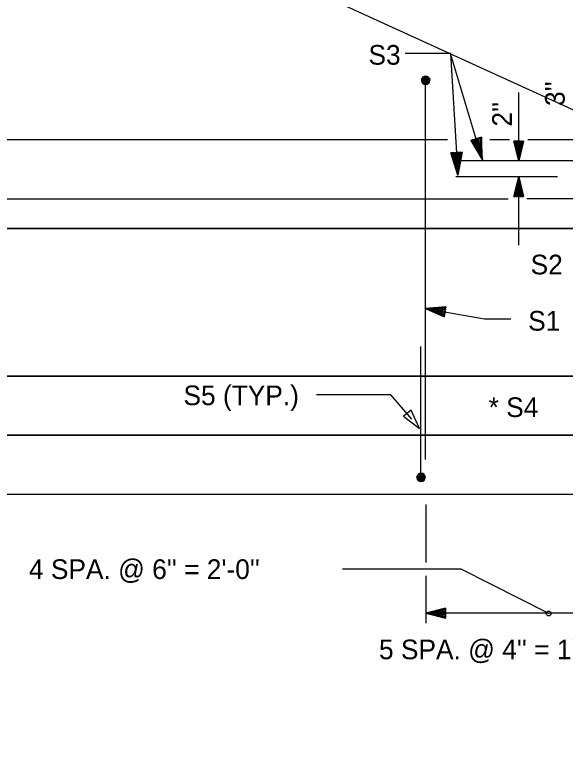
# Model space of a CAD drawing. Extents: x -25.6 to 34.8, y -0.7 to 26.3.
# Drawn here: x 15.08 to 18.579, y 3.017 to 7.685 of the extents above; entities that cross this region are included whole.
import ezdxf

# ---------------------------------------------------------------- set-up
doc = ezdxf.new("R2010")
doc.units = 0
for name, color, linetype in [('Dimension Lines', 7, 'Continuous'), ('Rebar Lines', 7, 'Continuous'), ('Sup Concrete Girder Lines', 7, 'Continuous'), ('Text', 7, 'Continuous')]:
    doc.layers.add(name, color=color, linetype=linetype)

msp = doc.modelspace()

# ---------------------------------------------------------------- linework, layer by layer
at = {"layer": 'Dimension Lines'}
for p, q in [((-21.0838, 25.2416), (34.8391, -0.3329)), ((17.85, 7.4391), (17.8958, 6.6664)), ((18.2825, 6.7575), (18.2825, 7.19)), ((18.2825, 6.22), (18.2825, 6.6547)), ((17.6915, 4.573), (17.6915, 4.2051)), ((17.6915, 4.1194), (17.6915, 3.8198)), ((20.8139, 3.8829), (17.6915, 3.8829))]:
    msp.add_line(p, q, dxfattribs=at)
for points in [[(18.053, 6.7602), (17.85, 7.4391), (17.5619, 7.4391)], [(17.978, 6.8865), (17.9848, 6.8886), (18.053, 6.7602), (17.9917, 6.8906), (17.9985, 6.8926), (18.053, 6.7602), (18.0053, 6.8947), (18.0463, 6.9069), (17.978, 6.8865), (18.053, 6.7602), (18.0463, 6.9069)], [(18.0121, 6.8967), (18.019, 6.8988), (18.053, 6.7602), (18.0258, 6.9008), (18.0326, 6.9029), (18.053, 6.7602), (18.0395, 6.9049), (18.0463, 6.9069), (18.0472, 6.886)], [(18.2825, 6.8825), (18.2763, 6.8825), (18.2825, 6.7575), (18.27, 6.8825), (18.2638, 6.8825), (18.2825, 6.7575), (18.2575, 6.8825), (18.2513, 6.8825), (18.2825, 6.7575), (18.3138, 6.8825), (18.3075, 6.8825), (18.2825, 6.7575), (18.3013, 6.8825), (18.295, 6.8825), (18.2825, 6.7575), (18.2888, 6.8825), (18.2513, 6.8825), (18.3138, 6.8825), (18.2825, 6.7575), (18.2513, 6.8825)], [(17.8874, 6.8087), (17.8945, 6.8091), (17.8958, 6.6664), (17.9016, 6.8095), (17.9087, 6.81), (17.8958, 6.6664), (17.9158, 6.8104), (17.923, 6.8108), (17.8958, 6.6664), (17.8518, 6.8066), (17.859, 6.807), (17.8958, 6.6664), (17.866, 6.8074), (17.8732, 6.8079), (17.8958, 6.6664), (17.8803, 6.8083), (17.923, 6.8108), (17.8518, 6.8066), (17.8958, 6.6664), (17.923, 6.8108)], [(18.2825, 6.5297), (18.2888, 6.5297), (18.2825, 6.6547), (18.295, 6.5297), (18.3013, 6.5297), (18.2825, 6.6547), (18.3075, 6.5297), (18.3138, 6.5297), (18.2825, 6.6547), (18.2513, 6.5297), (18.2575, 6.5297), (18.2825, 6.6547), (18.2638, 6.5297), (18.27, 6.5297), (18.2825, 6.6547), (18.2763, 6.5297), (18.3138, 6.5297), (18.2513, 6.5297), (18.2825, 6.6547), (18.3138, 6.5297)], [(17.8143, 5.797), (17.8132, 5.7909), (17.6912, 5.8189), (17.8121, 5.7847), (17.811, 5.7786), (17.6912, 5.8189), (17.8099, 5.7724), (17.8088, 5.7662), (17.6912, 5.8189), (17.8197, 5.8278), (17.8186, 5.8217), (17.6912, 5.8189), (17.8175, 5.8155), (17.8165, 5.8093), (17.6912, 5.8189), (17.8154, 5.8032), (17.8088, 5.7662), (17.8197, 5.8278), (17.6912, 5.8189), (17.8088, 5.7662)], [(17.6912, 5.8189), (18.0658, 5.7523), (18.2321, 5.7523)], [(17.6044, 5.116), (17.4697, 5.2689), (16.9986, 5.2689)], [(18.4733, 3.8805), (17.9162, 4.1622), (17.1633, 4.1622)], [(17.8165, 3.8829), (17.8165, 3.8891), (17.6915, 3.8829), (17.8165, 3.8954), (17.8165, 3.9016), (17.6915, 3.8829), (17.8165, 3.9079), (17.8165, 3.9141), (17.6915, 3.8829), (17.8165, 3.8516), (17.8165, 3.8579), (17.6915, 3.8829), (17.8165, 3.8641), (17.8165, 3.8704), (17.6915, 3.8829), (17.8165, 3.8766), (17.8165, 3.9141), (17.8165, 3.8516), (17.6915, 3.8829), (17.8165, 3.9141)]]:
    msp.add_lwpolyline(points, dxfattribs=at)
msp.add_lwpolyline([(17.6513, 5.0549), (17.5996, 5.1729), (17.5501, 5.1347)], close=True, dxfattribs=at)
msp.add_circle((18.4733, 3.8805), 0.0154, dxfattribs=at)
at = {"layer": 'Rebar Lines'}
for p, q in [((17.6911, 4.8579), (17.6911, 7.2954)), ((20.7648, 6.7575), (17.8823, 6.7575)), ((18.5285, 6.6547), (17.8823, 6.6547)), ((17.6605, 4.7718), (17.6605, 5.5766))]:
    msp.add_line(p, q, dxfattribs=at)
for points in [[(17.691, 7.2954), (17.6809, 7.2934), (17.6723, 7.2877), (17.6666, 7.2791), (17.6646, 7.269), (17.6666, 7.2589), (17.6723, 7.2503), (17.6809, 7.2446), (17.691, 7.2426), (17.7011, 7.2446), (17.7097, 7.2503), (17.7154, 7.2589), (17.7174, 7.269), (17.7154, 7.2791), (17.7097, 7.2876), (17.7011, 7.2934), (17.691, 7.2954), (17.691, 7.269), (17.691, 7.2426), (17.6809, 7.2446), (17.691, 7.269), (17.6723, 7.2503), (17.6666, 7.2589), (17.691, 7.269), (17.6646, 7.269), (17.6666, 7.2791), (17.691, 7.269), (17.6723, 7.2877), (17.6809, 7.2934), (17.691, 7.269), (17.7011, 7.2934), (17.7097, 7.2876), (17.691, 7.269), (17.7154, 7.2791), (17.7174, 7.269), (17.691, 7.269), (17.7154, 7.2589), (17.7097, 7.2503), (17.691, 7.269), (17.7011, 7.2446)], [(17.6626, 4.7718), (17.6526, 4.7698), (17.644, 4.7641), (17.6383, 4.7555), (17.6362, 4.7454), (17.6383, 4.7353), (17.644, 4.7267), (17.6525, 4.721), (17.6626, 4.719), (17.6728, 4.721), (17.6813, 4.7267), (17.6871, 4.7353), (17.6891, 4.7454), (17.6871, 4.7555), (17.6814, 4.7641), (17.6728, 4.7698), (17.6626, 4.7718), (17.6626, 4.7454), (17.6626, 4.719), (17.6525, 4.721), (17.6626, 4.7454), (17.644, 4.7267), (17.6383, 4.7353), (17.6626, 4.7454), (17.6362, 4.7454), (17.6383, 4.7555), (17.6626, 4.7454), (17.644, 4.7641), (17.6526, 4.7698), (17.6626, 4.7454), (17.6728, 4.7698), (17.6814, 4.7641), (17.6626, 4.7454), (17.6871, 4.7555), (17.6891, 4.7454), (17.6626, 4.7454), (17.6871, 4.7353), (17.6813, 4.7267), (17.6626, 4.7454), (17.6728, 4.721)]]:
    msp.add_lwpolyline(points, dxfattribs=at)
at = {"layer": 'Sup Concrete Girder Lines'}
for points in [[(17.8306, 6.8891), (14.9857, 6.8891)], [(18.1999, 6.8891), (18.0999, 6.8891)], [(18.2246, 6.8891), (18.1999, 6.8891)], [(21.0073, 6.8891), (21.0073, 6.5141), (18.3332, 6.5141)], [(21.0073, 6.8891), (18.3397, 6.8891)], [(6.1589, 6.5141), (18.2157, 6.5141)], [(14.9857, 6.3266), (21.0073, 6.3266), (21.0073, 6.5141), (18.3835, 6.5141)], [(14.9857, 5.3891), (21.0073, 5.3891), (21.0073, 6.3266), (13.286, 6.3266)], [(14.9857, 5.0141), (21.0073, 5.0141), (21.0073, 5.3891), (13.286, 5.3891)], [(14.9857, 4.6391), (21.0073, 4.6391), (21.0073, 5.0141), (13.286, 5.0141)]]:
    msp.add_lwpolyline(points, dxfattribs=at)

# ---------------------------------------------------------------- texts
at = {"layer": 'Text'}
for s, p in [('S3', (17.3279, 7.3674)), ('S2', (18.3584, 6.035)), ('S1', (18.3427, 5.6775)), ('S5 (TYP.)', (16.1525, 5.2039)), ('* S4', (18.0915, 5.1284)), ("4 SPA. @ 6'' = 2'-0''", (15.1706, 4.0994)), ("5 SPA. @ 4'' = 1'-8''", (17.3948, 3.5895))]:
    msp.add_text(s, height=0.125, dxfattribs=at).set_placement(p)
for s, p in [("3''", (18.5751, 7.1051)), ("2''", (18.2394, 6.9741))]:
    msp.add_text(s, height=0.125, rotation=90, dxfattribs=at).set_placement(p)

doc.saveas('drawing.dxf')
